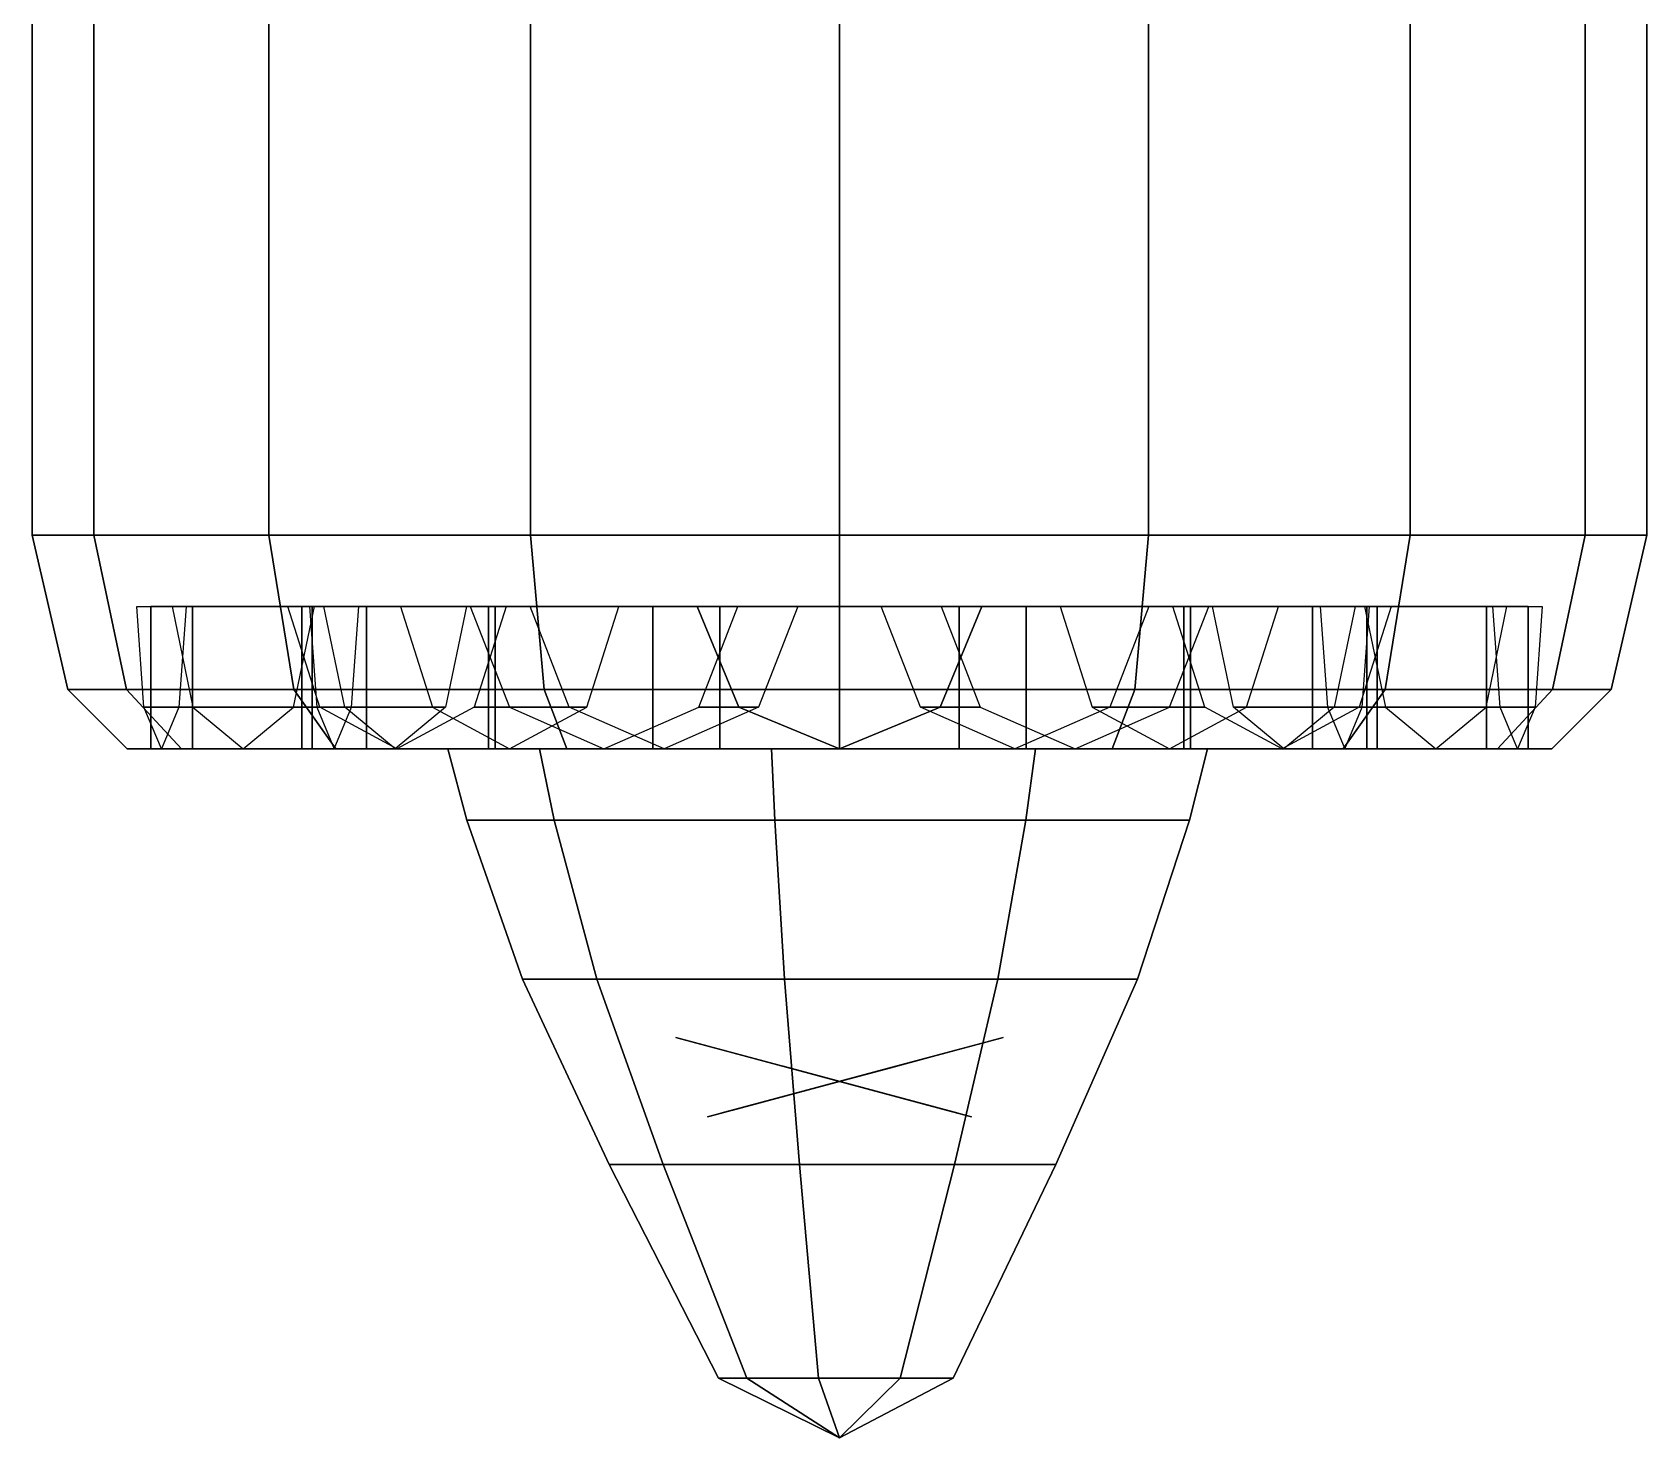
# Model space of a CAD drawing. Header units: millimetres. Extents: x -5.4 to 5.4, y -3.8 to 20.5.
# Drawn here: x -0.68 to 0.68, y -3.8 to -2.617 of the extents above; entities that cross this region are included whole.
import ezdxf

# ---------------------------------------------------------------- set-up
doc = ezdxf.new("R2010")
doc.units = ezdxf.units.MM
doc.layers.add('propeller', color=1, linetype='Continuous')

msp = doc.modelspace()

# ---------------------------------------------------------------- linework, layer by layer
for points in [[(-0.6282, -2.54, 0.2102), (-0.68, -2.54, -0.05), (-0.68, -3.04, -0.05), (-0.6282, -3.04, 0.2102)], [(-0.68, -2.54, -0.05), (-0.6282, -2.54, -0.3102), (-0.6282, -3.04, -0.3102), (-0.68, -3.04, -0.05)], [(-0.4808, -2.54, 0.4308), (-0.6282, -2.54, 0.2102), (-0.6282, -3.04, 0.2102), (-0.4808, -3.04, 0.4308)], [(-0.6282, -2.54, -0.3102), (-0.4808, -2.54, -0.5308), (-0.4808, -3.04, -0.5308), (-0.6282, -3.04, -0.3102)], [(-0.2602, -2.54, 0.5782), (-0.4808, -2.54, 0.4308), (-0.4808, -3.04, 0.4308), (-0.2602, -3.04, 0.5782)], [(-0.4808, -2.54, -0.5308), (-0.2602, -2.54, -0.6782), (-0.2602, -3.04, -0.6782), (-0.4808, -3.04, -0.5308)], [(0, -2.54, 0.63), (-0.2602, -2.54, 0.5782), (-0.2602, -3.04, 0.5782), (0, -3.04, 0.63)], [(-0.2602, -2.54, -0.6782), (0, -2.54, -0.73), (0, -3.04, -0.73), (-0.2602, -3.04, -0.6782)], [(0.2602, -2.54, 0.5782), (0, -2.54, 0.63), (0, -3.04, 0.63), (0.2602, -3.04, 0.5782)], [(0, -2.54, -0.73), (0.2602, -2.54, -0.6782), (0.2602, -3.04, -0.6782), (0, -3.04, -0.73)], [(0.4808, -2.54, 0.4308), (0.2602, -2.54, 0.5782), (0.2602, -3.04, 0.5782), (0.4808, -3.04, 0.4308)], [(0.2602, -2.54, -0.6782), (0.4808, -2.54, -0.5308), (0.4808, -3.04, -0.5308), (0.2602, -3.04, -0.6782)], [(0.6282, -2.54, 0.2102), (0.4808, -2.54, 0.4308), (0.4808, -3.04, 0.4308), (0.6282, -3.04, 0.2102)], [(0.4808, -2.54, -0.5308), (0.6282, -2.54, -0.3102), (0.6282, -3.04, -0.3102), (0.4808, -3.04, -0.5308)], [(0.68, -2.54, -0.05), (0.6282, -2.54, 0.2102), (0.6282, -3.04, 0.2102), (0.68, -3.04, -0.05)], [(0.6282, -2.54, -0.3102), (0.68, -2.54, -0.05), (0.68, -3.04, -0.05), (0.6282, -3.04, -0.3102)], [(-0.6282, -3.04, 0.2102), (-0.68, -3.04, -0.05), (-0.65, -3.17, -0.05), (-0.6005, -3.17, 0.1987)], [(-0.68, -3.04, -0.05), (-0.6282, -3.04, -0.3102), (-0.6005, -3.17, -0.2987), (-0.65, -3.17, -0.05)], [(-0.4808, -3.04, 0.4308), (-0.6282, -3.04, 0.2102), (-0.6005, -3.17, 0.1987), (-0.4596, -3.17, 0.4096)], [(-0.6282, -3.04, -0.3102), (-0.4808, -3.04, -0.5308), (-0.4596, -3.17, -0.5096), (-0.6005, -3.17, -0.2987)], [(-0.2602, -3.04, 0.5782), (-0.4808, -3.04, 0.4308), (-0.4596, -3.17, 0.4096), (-0.2487, -3.17, 0.5505)], [(-0.4808, -3.04, -0.5308), (-0.2602, -3.04, -0.6782), (-0.2487, -3.17, -0.6505), (-0.4596, -3.17, -0.5096)], [(0, -3.04, 0.63), (-0.2602, -3.04, 0.5782), (-0.2487, -3.17, 0.5505), (0, -3.17, 0.6)], [(-0.2602, -3.04, -0.6782), (0, -3.04, -0.73), (0, -3.17, -0.7), (-0.2487, -3.17, -0.6505)], [(0.2602, -3.04, 0.5782), (0, -3.04, 0.63), (0, -3.17, 0.6), (0.2487, -3.17, 0.5505)], [(0, -3.04, -0.73), (0.2602, -3.04, -0.6782), (0.2487, -3.17, -0.6505), (0, -3.17, -0.7)], [(0.4808, -3.04, 0.4308), (0.2602, -3.04, 0.5782), (0.2487, -3.17, 0.5505), (0.4596, -3.17, 0.4096)], [(0.2602, -3.04, -0.6782), (0.4808, -3.04, -0.5308), (0.4596, -3.17, -0.5096), (0.2487, -3.17, -0.6505)], [(0.6282, -3.04, 0.2102), (0.4808, -3.04, 0.4308), (0.4596, -3.17, 0.4096), (0.6005, -3.17, 0.1987)], [(0.4808, -3.04, -0.5308), (0.6282, -3.04, -0.3102), (0.6005, -3.17, -0.2987), (0.4596, -3.17, -0.5096)], [(0.68, -3.04, -0.05), (0.6282, -3.04, 0.2102), (0.6005, -3.17, 0.1987), (0.65, -3.17, -0.05)], [(0.6282, -3.04, -0.3102), (0.68, -3.04, -0.05), (0.65, -3.17, -0.05), (0.6005, -3.17, -0.2987)], [(-0.4465, -3.1, -0.0931), (-0.4404, -3.1849, -0.0585), (-0.5859, -3.1849, -0.0328), (-0.592, -3.1, -0.0675)], [(-0.58, -3.1, -0.05), (-0.545, -3.1, 0.1484), (-0.545, -3.22, 0.1484), (-0.58, -3.22, -0.05)], [(-0.545, -3.1, -0.2484), (-0.58, -3.1, -0.05), (-0.58, -3.22, -0.05), (-0.545, -3.22, -0.2484)], [(-0.453, -3.1, -0.1299), (-0.4465, -3.1, -0.0931), (-0.5764, -3.1, -0.0702), (-0.5486, -3.1, -0.2282)], [(-0.4168, -3.1849, -0.1926), (-0.4343, -3.1, -0.1622), (-0.5623, -3.1, -0.2361), (-0.5447, -3.1849, -0.2665)], [(-0.411, -3.1849, 0.1086), (-0.4049, -3.1, 0.1432), (-0.5504, -3.1, 0.1689), (-0.5565, -3.1849, 0.1343)], [(-0.4343, -3.1, -0.1622), (-0.453, -3.1, -0.1299), (-0.5486, -3.1, -0.2282)], [(-0.545, -3.1, 0.1484), (-0.4443, -3.1, 0.3228), (-0.4443, -3.22, 0.3228), (-0.545, -3.22, 0.1484)], [(-0.4443, -3.1, -0.4228), (-0.545, -3.1, -0.2484), (-0.545, -3.22, -0.2484), (-0.4443, -3.22, -0.4228)], [(-0.3984, -3.1, 0.18), (-0.3698, -3.1, 0.204), (-0.4546, -3.1, 0.305), (-0.5348, -3.1, 0.1661)], [(-0.4049, -3.1, 0.1432), (-0.3984, -3.1, 0.18), (-0.5348, -3.1, 0.1661)], [(-0.3698, -3.1, 0.204), (-0.3429, -3.1849, 0.2266), (-0.4378, -3.1849, 0.3398), (-0.4647, -3.1, 0.3172)], [(-0.3143, -3.1, -0.3701), (-0.3319, -3.1849, -0.3396), (-0.4599, -3.1849, -0.4135), (-0.4423, -3.1, -0.4439)], [(-0.3984, -3.1, 0.18), (-0.453, -3.1, -0.1299), (-0.453, -3.22, -0.1299), (-0.3984, -3.22, 0.18)], [(-0.453, -3.1, -0.1299), (-0.2957, -3.1, -0.4024), (-0.2957, -3.22, -0.4024), (-0.453, -3.22, -0.1299)], [(-0.4443, -3.1, 0.3228), (-0.29, -3.1, 0.4523), (-0.29, -3.22, 0.4523), (-0.4443, -3.22, 0.3228)], [(-0.29, -3.1, -0.5523), (-0.4443, -3.1, -0.4228), (-0.4443, -3.22, -0.4228), (-0.29, -3.22, -0.5523)], [(-0.2957, -3.1, -0.4024), (-0.3143, -3.1, -0.3701), (-0.4286, -3.1, -0.436), (-0.3057, -3.1, -0.5391)], [(-0.1573, -3.1, 0.3823), (-0.3984, -3.1, 0.18), (-0.3984, -3.22, 0.18), (-0.1573, -3.22, 0.3823)], [(-0.2276, -3.1849, -0.4272), (-0.2606, -3.1, -0.4151), (-0.3111, -3.1, -0.554), (-0.2781, -3.1849, -0.566)], [(-0.2128, -3.1849, 0.3357), (-0.1859, -3.1, 0.3583), (-0.2809, -3.1, 0.4714), (-0.3078, -3.1849, 0.4488)], [(-0.2606, -3.1, -0.4151), (-0.2957, -3.1, -0.4024), (-0.3057, -3.1, -0.5391)], [(-0.2957, -3.1, -0.4024), (0, -3.1, -0.51), (0, -3.22, -0.51), (-0.2957, -3.22, -0.4024)], [(-0.29, -3.1, 0.4523), (-0.1007, -3.1, 0.5212), (-0.1007, -3.22, 0.5212), (-0.29, -3.22, 0.4523)], [(-0.1007, -3.1, -0.6212), (-0.29, -3.1, -0.5523), (-0.29, -3.22, -0.5523), (-0.1007, -3.22, -0.6212)], [(-0.1573, -3.1, 0.3823), (-0.12, -3.1, 0.3823), (-0.12, -3.1, 0.5142), (-0.2707, -3.1, 0.4593)], [(-0.1859, -3.1, 0.3583), (-0.1573, -3.1, 0.3823), (-0.2707, -3.1, 0.4593)], [(0.1573, -3.1, 0.3823), (-0.1573, -3.1, 0.3823), (-0.1573, -3.22, 0.3823), (0.1573, -3.22, 0.3823)], [(-0.12, -3.1, 0.3823), (-0.0849, -3.1849, 0.3823), (-0.0849, -3.1849, 0.53), (-0.12, -3.1, 0.53)], [(-0.0351, -3.1, -0.4972), (-0.0681, -3.1849, -0.4852), (-0.1186, -3.1849, -0.624), (-0.0856, -3.1, -0.6361)], [(-0.1007, -3.1, 0.5212), (0.1007, -3.1, 0.5212), (0.1007, -3.22, 0.5212), (-0.1007, -3.22, 0.5212)], [(0.1007, -3.1, -0.6212), (-0.1007, -3.1, -0.6212), (-0.1007, -3.22, -0.6212), (0.1007, -3.22, -0.6212)], [(0, -3.1, -0.51), (-0.0351, -3.1, -0.4972), (-0.0802, -3.1, -0.6212), (0.0802, -3.1, -0.6212)], [(0, -3.1, -0.51), (0.2957, -3.1, -0.4024), (0.2957, -3.22, -0.4024), (0, -3.22, -0.51)], [(0.0351, -3.1, -0.4972), (0, -3.1, -0.51), (0.0802, -3.1, -0.6212)], [(0.0681, -3.1849, -0.4852), (0.0351, -3.1, -0.4972), (0.0856, -3.1, -0.6361), (0.1186, -3.1849, -0.624)], [(0.0849, -3.1849, 0.3823), (0.12, -3.1, 0.3823), (0.12, -3.1, 0.53), (0.0849, -3.1849, 0.53)], [(0.1007, -3.1, 0.5212), (0.29, -3.1, 0.4523), (0.29, -3.22, 0.4523), (0.1007, -3.22, 0.5212)], [(0.29, -3.1, -0.5523), (0.1007, -3.1, -0.6212), (0.1007, -3.22, -0.6212), (0.29, -3.22, -0.5523)], [(0.1573, -3.1, 0.3823), (0.1859, -3.1, 0.3583), (0.2707, -3.1, 0.4593), (0.12, -3.1, 0.5142)], [(0.12, -3.1, 0.3823), (0.1573, -3.1, 0.3823), (0.12, -3.1, 0.5142)], [(0.3984, -3.1, 0.18), (0.1573, -3.1, 0.3823), (0.1573, -3.22, 0.3823), (0.3984, -3.22, 0.18)], [(0.1859, -3.1, 0.3583), (0.2128, -3.1849, 0.3357), (0.3078, -3.1849, 0.4488), (0.2809, -3.1, 0.4714)], [(0.2606, -3.1, -0.4151), (0.2276, -3.1849, -0.4272), (0.2781, -3.1849, -0.566), (0.3111, -3.1, -0.554)], [(0.2957, -3.1, -0.4024), (0.2606, -3.1, -0.4151), (0.3057, -3.1, -0.5391), (0.4286, -3.1, -0.436)], [(0.29, -3.1, 0.4523), (0.4443, -3.1, 0.3228), (0.4443, -3.22, 0.3228), (0.29, -3.22, 0.4523)], [(0.4443, -3.1, -0.4228), (0.29, -3.1, -0.5523), (0.29, -3.22, -0.5523), (0.4443, -3.22, -0.4228)], [(0.2957, -3.1, -0.4024), (0.453, -3.1, -0.1299), (0.453, -3.22, -0.1299), (0.2957, -3.22, -0.4024)], [(0.3143, -3.1, -0.3701), (0.2957, -3.1, -0.4024), (0.4286, -3.1, -0.436)], [(0.3319, -3.1849, -0.3396), (0.3143, -3.1, -0.3701), (0.4423, -3.1, -0.4439), (0.4599, -3.1849, -0.4135)], [(0.3429, -3.1849, 0.2266), (0.3698, -3.1, 0.204), (0.4647, -3.1, 0.3172), (0.4378, -3.1849, 0.3398)], [(0.3698, -3.1, 0.204), (0.3984, -3.1, 0.18), (0.4546, -3.1, 0.305)], [(0.453, -3.1, -0.1299), (0.3984, -3.1, 0.18), (0.3984, -3.22, 0.18), (0.453, -3.22, -0.1299)], [(0.3984, -3.1, 0.18), (0.4049, -3.1, 0.1432), (0.5348, -3.1, 0.1661), (0.4546, -3.1, 0.305)], [(0.4049, -3.1, 0.1432), (0.411, -3.1849, 0.1086), (0.5565, -3.1849, 0.1343), (0.5504, -3.1, 0.1689)], [(0.4343, -3.1, -0.1622), (0.4168, -3.1849, -0.1926), (0.5447, -3.1849, -0.2665), (0.5623, -3.1, -0.2361)], [(0.453, -3.1, -0.1299), (0.4343, -3.1, -0.1622), (0.5486, -3.1, -0.2282), (0.5764, -3.1, -0.0702)], [(0.4404, -3.1849, -0.0585), (0.4465, -3.1, -0.0931), (0.592, -3.1, -0.0675), (0.5859, -3.1849, -0.0328)], [(0.4443, -3.1, 0.3228), (0.545, -3.1, 0.1484), (0.545, -3.22, 0.1484), (0.4443, -3.22, 0.3228)], [(0.545, -3.1, -0.2484), (0.4443, -3.1, -0.4228), (0.4443, -3.22, -0.4228), (0.545, -3.22, -0.2484)], [(0.4465, -3.1, -0.0931), (0.453, -3.1, -0.1299), (0.5764, -3.1, -0.0702)], [(0.545, -3.1, 0.1484), (0.58, -3.1, -0.05), (0.58, -3.22, -0.05), (0.545, -3.22, 0.1484)], [(0.58, -3.1, -0.05), (0.545, -3.1, -0.2484), (0.545, -3.22, -0.2484), (0.58, -3.22, -0.05)], [(-0.6005, -3.17, 0.1987), (-0.65, -3.17, -0.05), (-0.6, -3.22, -0.05), (-0.5543, -3.22, 0.1796)], [(-0.65, -3.17, -0.05), (-0.6005, -3.17, -0.2987), (-0.5543, -3.22, -0.2796), (-0.6, -3.22, -0.05)], [(-0.4596, -3.17, 0.4096), (-0.6005, -3.17, 0.1987), (-0.5543, -3.22, 0.1796), (-0.4243, -3.22, 0.3743)], [(-0.6005, -3.17, -0.2987), (-0.4596, -3.17, -0.5096), (-0.4243, -3.22, -0.4743), (-0.5543, -3.22, -0.2796)], [(-0.2487, -3.17, 0.5505), (-0.4596, -3.17, 0.4096), (-0.4243, -3.22, 0.3743), (-0.2296, -3.22, 0.5043)], [(-0.4596, -3.17, -0.5096), (-0.2487, -3.17, -0.6505), (-0.2296, -3.22, -0.6043), (-0.4243, -3.22, -0.4743)], [(0, -3.17, 0.6), (-0.2487, -3.17, 0.5505), (-0.2296, -3.22, 0.5043), (0, -3.22, 0.55)], [(-0.2487, -3.17, -0.6505), (0, -3.17, -0.7), (0, -3.22, -0.65), (-0.2296, -3.22, -0.6043)], [(0.2487, -3.17, 0.5505), (0, -3.17, 0.6), (0, -3.22, 0.55), (0.2296, -3.22, 0.5043)], [(0, -3.17, -0.7), (0.2487, -3.17, -0.6505), (0.2296, -3.22, -0.6043), (0, -3.22, -0.65)], [(0.4596, -3.17, 0.4096), (0.2487, -3.17, 0.5505), (0.2296, -3.22, 0.5043), (0.4243, -3.22, 0.3743)], [(0.2487, -3.17, -0.6505), (0.4596, -3.17, -0.5096), (0.4243, -3.22, -0.4743), (0.2296, -3.22, -0.6043)], [(0.6005, -3.17, 0.1987), (0.4596, -3.17, 0.4096), (0.4243, -3.22, 0.3743), (0.5543, -3.22, 0.1796)], [(0.4596, -3.17, -0.5096), (0.6005, -3.17, -0.2987), (0.5543, -3.22, -0.2796), (0.4243, -3.22, -0.4743)], [(0.65, -3.17, -0.05), (0.6005, -3.17, 0.1987), (0.5543, -3.22, 0.1796), (0.6, -3.22, -0.05)], [(0.6005, -3.17, -0.2987), (0.65, -3.17, -0.05), (0.6, -3.22, -0.05), (0.5543, -3.22, -0.2796)], [(-0.4404, -3.1849, -0.0585), (-0.4257, -3.22, 0.0251), (-0.5712, -3.22, 0.0507), (-0.5859, -3.1849, -0.0328)], [(-0.4257, -3.22, 0.0251), (-0.411, -3.1849, 0.1086), (-0.5565, -3.1849, 0.1343), (-0.5712, -3.22, 0.0507)], [(-0.3743, -3.22, -0.2661), (-0.4168, -3.1849, -0.1926), (-0.5447, -3.1849, -0.2665), (-0.5023, -3.22, -0.34)], [(-0.3319, -3.1849, -0.3396), (-0.3743, -3.22, -0.2661), (-0.5023, -3.22, -0.34), (-0.4599, -3.1849, -0.4135)], [(-0.3429, -3.1849, 0.2266), (-0.2779, -3.22, 0.2811), (-0.3728, -3.22, 0.3943), (-0.4378, -3.1849, 0.3398)], [(-0.2779, -3.22, 0.2811), (-0.2128, -3.1849, 0.3357), (-0.3078, -3.1849, 0.4488), (-0.3728, -3.22, 0.3943)], [(-0.1478, -3.22, -0.4562), (-0.2276, -3.1849, -0.4272), (-0.2781, -3.1849, -0.566), (-0.1984, -3.22, -0.595)], [(-0.0681, -3.1849, -0.4852), (-0.1478, -3.22, -0.4562), (-0.1984, -3.22, -0.595), (-0.1186, -3.1849, -0.624)], [(-0.0849, -3.1849, 0.3823), (0, -3.22, 0.3823), (0, -3.22, 0.53), (-0.0849, -3.1849, 0.53)], [(0, -3.22, 0.3823), (0.0849, -3.1849, 0.3823), (0.0849, -3.1849, 0.53), (0, -3.22, 0.53)], [(0.1478, -3.22, -0.4562), (0.0681, -3.1849, -0.4852), (0.1186, -3.1849, -0.624), (0.1984, -3.22, -0.595)], [(0.2276, -3.1849, -0.4272), (0.1478, -3.22, -0.4562), (0.1984, -3.22, -0.595), (0.2781, -3.1849, -0.566)], [(0.2128, -3.1849, 0.3357), (0.2779, -3.22, 0.2811), (0.3728, -3.22, 0.3943), (0.3078, -3.1849, 0.4488)], [(0.2779, -3.22, 0.2811), (0.3429, -3.1849, 0.2266), (0.4378, -3.1849, 0.3398), (0.3728, -3.22, 0.3943)], [(0.3743, -3.22, -0.2661), (0.3319, -3.1849, -0.3396), (0.4599, -3.1849, -0.4135), (0.5023, -3.22, -0.34)], [(0.4168, -3.1849, -0.1926), (0.3743, -3.22, -0.2661), (0.5023, -3.22, -0.34), (0.5447, -3.1849, -0.2665)], [(0.411, -3.1849, 0.1086), (0.4257, -3.22, 0.0251), (0.5712, -3.22, 0.0507), (0.5565, -3.1849, 0.1343)], [(0.4257, -3.22, 0.0251), (0.4404, -3.1849, -0.0585), (0.5859, -3.1849, -0.0328), (0.5712, -3.22, 0.0507)], [(-0.5543, -3.22, 0.1796), (-0.6, -3.22, -0.05), (-0.58, -3.22, -0.05), (-0.545, -3.22, 0.1484)], [(-0.6, -3.22, -0.05), (-0.5543, -3.22, -0.2796), (-0.545, -3.22, -0.2484), (-0.58, -3.22, -0.05)], [(-0.4243, -3.22, 0.3743), (-0.5543, -3.22, 0.1796), (-0.545, -3.22, 0.1484), (-0.4443, -3.22, 0.3228)], [(-0.5543, -3.22, -0.2796), (-0.4243, -3.22, -0.4743), (-0.4443, -3.22, -0.4228), (-0.545, -3.22, -0.2484)], [(-0.2528, -3.22, 0.1621), (-0.3984, -3.22, 0.18), (-0.453, -3.22, -0.1299), (-0.33, -3.22, -0.05)], [(-0.33, -3.22, -0.05), (-0.453, -3.22, -0.1299), (-0.2957, -3.22, -0.4024), (-0.2528, -3.22, -0.2621)], [(-0.2296, -3.22, 0.5043), (-0.4243, -3.22, 0.3743), (-0.4443, -3.22, 0.3228), (-0.29, -3.22, 0.4523)], [(-0.4243, -3.22, -0.4743), (-0.2296, -3.22, -0.6043), (-0.29, -3.22, -0.5523), (-0.4443, -3.22, -0.4228)], [(-0.0573, -3.22, 0.275), (-0.1573, -3.22, 0.3823), (-0.3984, -3.22, 0.18), (-0.2528, -3.22, 0.1621)], [(-0.2528, -3.22, -0.2621), (-0.2957, -3.22, -0.4024), (0, -3.22, -0.51), (-0.0573, -3.22, -0.375)], [(-0.2296, -3.22, 0.5043), (-0.29, -3.22, 0.4523), (-0.1007, -3.22, 0.5212)], [(-0.2296, -3.22, -0.6043), (-0.1007, -3.22, -0.6212), (-0.1007, -3.22, -0.6212), (-0.29, -3.22, -0.5523)], [(0, -3.22, 0.55), (-0.2296, -3.22, 0.5043), (-0.1007, -3.22, 0.5212)], [(-0.2296, -3.22, -0.6043), (0, -3.22, -0.65), (0, -3.22, -0.65), (-0.1007, -3.22, -0.6212)], [(0.165, -3.22, 0.2358), (0.1573, -3.22, 0.3823), (-0.1573, -3.22, 0.3823), (-0.0573, -3.22, 0.275)], [(0.1007, -3.22, 0.5212), (0, -3.22, 0.55), (-0.1007, -3.22, 0.5212), (0.1007, -3.22, 0.5212)], [(-0.1007, -3.22, -0.6212), (0, -3.22, -0.65), (0.1007, -3.22, -0.6212), (-0.1007, -3.22, -0.6212)], [(-0.0573, -3.22, -0.375), (0, -3.22, -0.51), (0.2957, -3.22, -0.4024), (0.165, -3.22, -0.3358)], [(0, -3.22, -0.65), (0.2296, -3.22, -0.6043), (0.1007, -3.22, -0.6212)], [(0.2296, -3.22, 0.5043), (0, -3.22, 0.55), (0, -3.22, 0.55), (0.1007, -3.22, 0.5212)], [(0.2296, -3.22, -0.6043), (0.29, -3.22, -0.5523), (0.1007, -3.22, -0.6212)], [(0.2296, -3.22, 0.5043), (0.1007, -3.22, 0.5212), (0.1007, -3.22, 0.5212), (0.29, -3.22, 0.4523)], [(0.3101, -3.22, 0.0629), (0.3984, -3.22, 0.18), (0.1573, -3.22, 0.3823), (0.165, -3.22, 0.2358)], [(0.165, -3.22, -0.3358), (0.2957, -3.22, -0.4024), (0.453, -3.22, -0.1299), (0.3101, -3.22, -0.1629)], [(0.2296, -3.22, -0.6043), (0.4243, -3.22, -0.4743), (0.4443, -3.22, -0.4228), (0.29, -3.22, -0.5523)], [(0.4243, -3.22, 0.3743), (0.2296, -3.22, 0.5043), (0.29, -3.22, 0.4523), (0.4443, -3.22, 0.3228)], [(0.3101, -3.22, -0.1629), (0.453, -3.22, -0.1299), (0.3984, -3.22, 0.18), (0.3101, -3.22, 0.0629)], [(0.4243, -3.22, -0.4743), (0.5543, -3.22, -0.2796), (0.545, -3.22, -0.2484), (0.4443, -3.22, -0.4228)], [(0.5543, -3.22, 0.1796), (0.4243, -3.22, 0.3743), (0.4443, -3.22, 0.3228), (0.545, -3.22, 0.1484)], [(0.6, -3.22, -0.05), (0.5543, -3.22, 0.1796), (0.545, -3.22, 0.1484), (0.58, -3.22, -0.05)], [(0.5543, -3.22, -0.2796), (0.6, -3.22, -0.05), (0.58, -3.22, -0.05), (0.545, -3.22, -0.2484)]]:
    msp.add_3dface(points)
at = {"layer": 'propeller'}
for points in [[(-0.3138, -3.28, -0.05), (-0.33, -3.22, -0.05), (-0.2528, -3.22, -0.2621), (-0.2404, -3.28, -0.2517)], [(-0.2404, -3.28, 0.1517), (-0.2528, -3.22, 0.1621), (-0.33, -3.22, -0.05), (-0.3138, -3.28, -0.05)], [(-0.2404, -3.28, -0.2517), (-0.2528, -3.22, -0.2621), (-0.0573, -3.22, -0.375), (-0.0545, -3.28, -0.3591)], [(-0.0545, -3.28, 0.2591), (-0.0573, -3.22, 0.275), (-0.2528, -3.22, 0.1621), (-0.2404, -3.28, 0.1517)], [(-0.0545, -3.28, -0.3591), (-0.0573, -3.22, -0.375), (0.165, -3.22, -0.3358), (0.1569, -3.28, -0.3218)], [(0.1569, -3.28, 0.2218), (0.165, -3.22, 0.2358), (-0.0573, -3.22, 0.275), (-0.0545, -3.28, 0.2591)], [(0.1569, -3.28, -0.3218), (0.165, -3.22, -0.3358), (0.3101, -3.22, -0.1629), (0.2949, -3.28, -0.1573)], [(0.2949, -3.28, 0.0573), (0.3101, -3.22, 0.0629), (0.165, -3.22, 0.2358), (0.1569, -3.28, 0.2218)], [(0.2949, -3.28, -0.1573), (0.3101, -3.22, -0.1629), (0.3101, -3.22, 0.0629), (0.2949, -3.28, 0.0573)], [(-0.267, -3.414, -0.05), (-0.3138, -3.28, -0.05), (-0.2404, -3.28, -0.2517), (-0.2045, -3.414, -0.2216)], [(-0.2045, -3.414, 0.1216), (-0.2404, -3.28, 0.1517), (-0.3138, -3.28, -0.05), (-0.267, -3.414, -0.05)], [(-0.2045, -3.414, -0.2216), (-0.2404, -3.28, -0.2517), (-0.0545, -3.28, -0.3591), (-0.0464, -3.414, -0.3129)], [(-0.0464, -3.414, 0.2129), (-0.0545, -3.28, 0.2591), (-0.2404, -3.28, 0.1517), (-0.2045, -3.414, 0.1216)], [(-0.0464, -3.414, -0.3129), (-0.0545, -3.28, -0.3591), (0.1569, -3.28, -0.3218), (0.1335, -3.414, -0.2812)], [(0.1335, -3.414, 0.1812), (0.1569, -3.28, 0.2218), (-0.0545, -3.28, 0.2591), (-0.0464, -3.414, 0.2129)], [(0.1335, -3.414, -0.2812), (0.1569, -3.28, -0.3218), (0.2949, -3.28, -0.1573), (0.2509, -3.414, -0.1413)], [(0.2509, -3.414, 0.0413), (0.2949, -3.28, 0.0573), (0.1569, -3.28, 0.2218), (0.1335, -3.414, 0.1812)], [(0.2509, -3.414, -0.1413), (0.2949, -3.28, -0.1573), (0.2949, -3.28, 0.0573), (0.2509, -3.414, 0.0413)], [(-0.194, -3.57, -0.05), (-0.267, -3.414, -0.05), (-0.2045, -3.414, -0.2216), (-0.1486, -3.57, -0.1747)], [(-0.1486, -3.57, 0.0747), (-0.2045, -3.414, 0.1216), (-0.267, -3.414, -0.05), (-0.194, -3.57, -0.05)], [(-0.1486, -3.57, -0.1747), (-0.2045, -3.414, -0.2216), (-0.0464, -3.414, -0.3129), (-0.0337, -3.57, -0.241)], [(-0.0337, -3.57, 0.141), (-0.0464, -3.414, 0.2129), (-0.2045, -3.414, 0.1216), (-0.1486, -3.57, 0.0747)], [(-0.0337, -3.57, -0.241), (-0.0464, -3.414, -0.3129), (0.1335, -3.414, -0.2812), (0.097, -3.57, -0.218)], [(0.097, -3.57, 0.118), (0.1335, -3.414, 0.1812), (-0.0464, -3.414, 0.2129), (-0.0337, -3.57, 0.141)], [(0.097, -3.57, -0.218), (0.1335, -3.414, -0.2812), (0.2509, -3.414, -0.1413), (0.1823, -3.57, -0.1163)], [(0.1823, -3.57, 0.0163), (0.2509, -3.414, 0.0413), (0.1335, -3.414, 0.1812), (0.097, -3.57, 0.118)], [(0.1823, -3.57, -0.1163), (0.2509, -3.414, -0.1413), (0.2509, -3.414, 0.0413), (0.1823, -3.57, 0.0163)], [(-0.138, -3.463, -0.9058), (-0.1359, -3.4636, -1.1242), (0.1111, -3.5298, -1.1423), (0.109, -3.5292, -0.6423)], [(-0.095, -3.4745, -0.246), (-0.138, -3.463, -0.9058), (0.109, -3.5292, -0.6423), (0.097, -3.526, -0.354)], [(-0.1359, -3.4636, -1.1242), (-0.116, -3.4689, -1.2641), (0.0898, -3.5241, -1.42), (0.1111, -3.5298, -1.1423)], [(0.138, -3.463, 0.8058), (0.1359, -3.4636, 1.0242), (-0.1111, -3.5298, 1.0423), (-0.109, -3.5292, 0.5423)], [(0.1359, -3.4636, 1.0242), (0.116, -3.4689, 1.1641), (-0.0898, -3.5241, 1.32), (-0.1111, -3.5298, 1.0423)], [(0.095, -3.4745, 0.146), (0.138, -3.463, 0.8058), (-0.109, -3.5292, 0.5423), (-0.097, -3.526, 0.254)], [(-0.116, -3.4689, -1.2641), (-0.0474, -3.4873, -1.5038), (0.0644, -3.5172, -1.5425), (0.0898, -3.5241, -1.42)], [(0.0463, -3.4876, -0.0358), (0.095, -3.4745, 0.146), (-0.097, -3.526, 0.254), (-0.1019, -3.5273, -0.0812)], [(-0.0463, -3.4876, -0.0642), (-0.095, -3.4745, -0.246), (0.097, -3.526, -0.354), (0.1019, -3.5273, -0.0188)], [(0.116, -3.4689, 1.1641), (0.0474, -3.4873, 1.4038), (-0.0644, -3.5172, 1.4425), (-0.0898, -3.5241, 1.32)], [(0.0474, -3.4873, 1.4038), (0, -3.5, 1.4623), (0, -3.5, 1.4623), (-0.0644, -3.5172, 1.4425)], [(-0.0474, -3.4873, -1.5038), (0, -3.5, -1.5623), (0, -3.5, -1.5623), (0.0644, -3.5172, -1.5425)], [(-0.102, -3.75, -0.05), (-0.194, -3.57, -0.05), (-0.1486, -3.57, -0.1747), (-0.0781, -3.75, -0.1155)], [(-0.0781, -3.75, 0.0155), (-0.1486, -3.57, 0.0747), (-0.194, -3.57, -0.05), (-0.102, -3.75, -0.05)], [(-0.0781, -3.75, -0.1155), (-0.1486, -3.57, -0.1747), (-0.0337, -3.57, -0.241), (-0.0177, -3.75, -0.1504)], [(-0.0177, -3.75, 0.0504), (-0.0337, -3.57, 0.141), (-0.1486, -3.57, 0.0747), (-0.0781, -3.75, 0.0155)], [(-0.0177, -3.75, -0.1504), (-0.0337, -3.57, -0.241), (0.097, -3.57, -0.218), (0.051, -3.75, -0.1383)], [(0.051, -3.75, 0.0383), (0.097, -3.57, 0.118), (-0.0337, -3.57, 0.141), (-0.0177, -3.75, 0.0504)], [(0.051, -3.75, -0.1383), (0.097, -3.57, -0.218), (0.1823, -3.57, -0.1163), (0.0958, -3.75, -0.0849)], [(0.0958, -3.75, -0.0151), (0.1823, -3.57, 0.0163), (0.097, -3.57, 0.118), (0.051, -3.75, 0.0383)], [(0.0958, -3.75, -0.0849), (0.1823, -3.57, -0.1163), (0.1823, -3.57, 0.0163), (0.0958, -3.75, -0.0151)], [(0, -3.8, -0.05), (-0.102, -3.75, -0.05), (-0.0781, -3.75, -0.1155), (0, -3.8, -0.05)], [(0, -3.8, -0.05), (-0.0781, -3.75, 0.0155), (-0.102, -3.75, -0.05), (0, -3.8, -0.05)], [(0, -3.8, -0.05), (-0.0781, -3.75, -0.1155), (-0.0177, -3.75, -0.1504), (0, -3.8, -0.05)], [(0, -3.8, -0.05), (-0.0177, -3.75, 0.0504), (-0.0781, -3.75, 0.0155), (0, -3.8, -0.05)], [(0, -3.8, -0.05), (-0.0177, -3.75, -0.1504), (0.051, -3.75, -0.1383), (0, -3.8, -0.05)], [(0, -3.8, -0.05), (0.051, -3.75, 0.0383), (-0.0177, -3.75, 0.0504), (0, -3.8, -0.05)], [(0, -3.8, -0.05), (0.051, -3.75, -0.1383), (0.0958, -3.75, -0.0849), (0, -3.8, -0.05)], [(0, -3.8, -0.05), (0.0958, -3.75, -0.0849), (0.0958, -3.75, -0.0151), (0, -3.8, -0.05)], [(0, -3.8, -0.05), (0.0958, -3.75, -0.0151), (0.051, -3.75, 0.0383), (0, -3.8, -0.05)]]:
    msp.add_3dface(points, dxfattribs=at)

doc.saveas('drawing.dxf')
